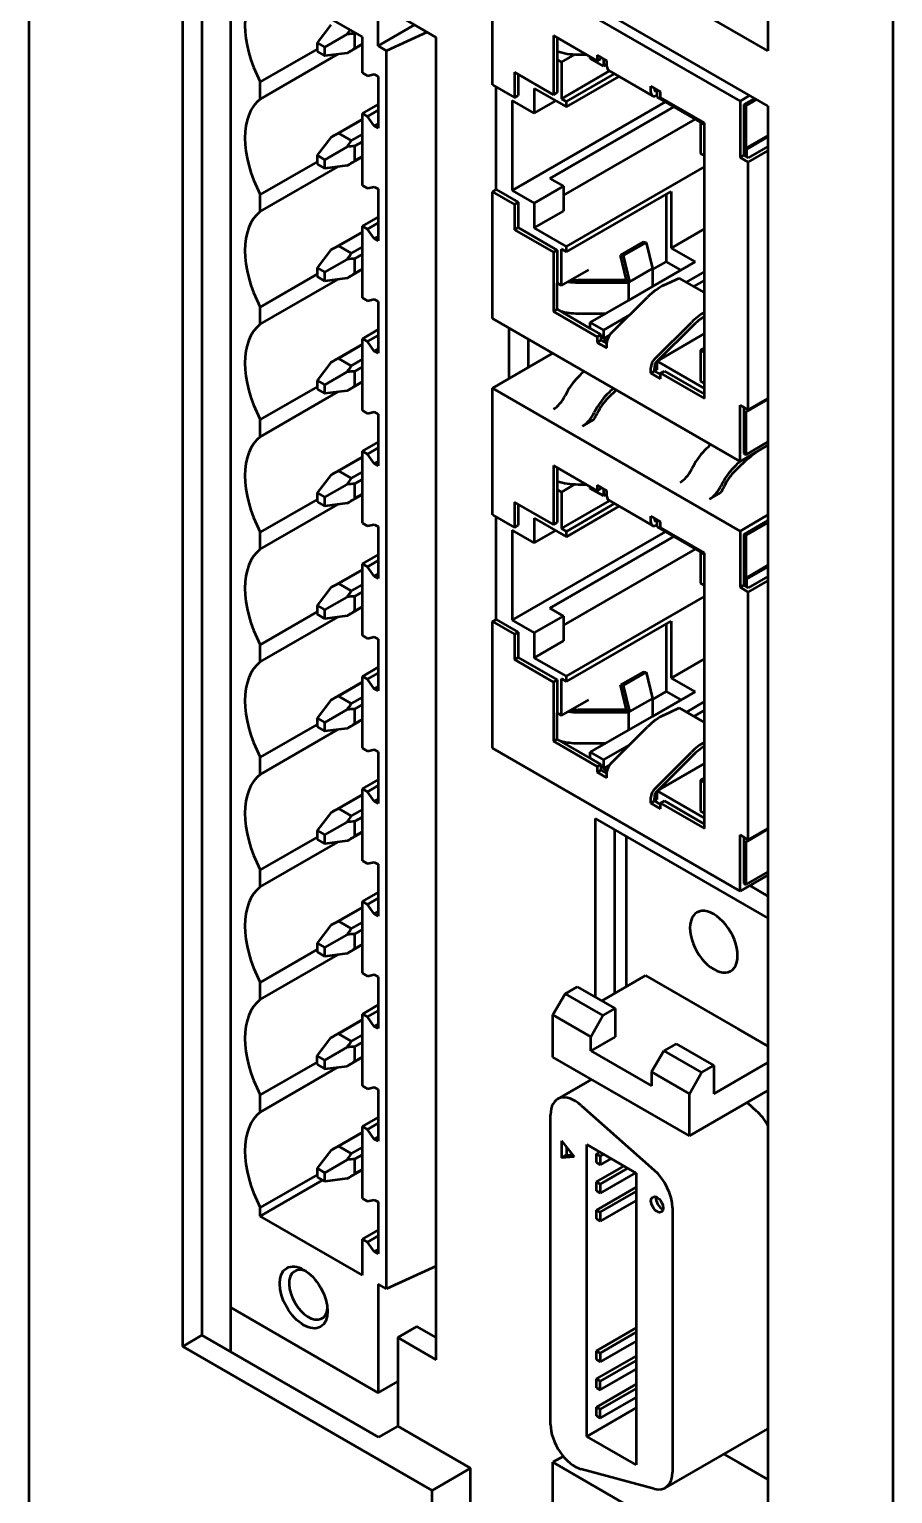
# Model space of a CAD drawing. Header units: millimetres. Extents: x 2121 to 4904, y 892 to 1933.
# Drawn here: x 3035.1 to 3080.6, y 1568.3 to 1645.4 of the extents above; entities that cross this region are included whole.
import ezdxf

# ---------------------------------------------------------------- set-up
doc = ezdxf.new("R2010")
doc.units = ezdxf.units.MM
doc.header["$LTSCALE"] = 1.8
doc.layers.add('외형선(ISO)', color=7, linetype='Continuous', lineweight=50)

msp = doc.modelspace()

# ---------------------------------------------------------------- linework, layer by layer
at = {"layer": '외형선(ISO)', "color": 7}
for p, q in [((3035.111, 1515.582), (3035.111, 1719.707)), ((3080.568, 1693.462), (3080.568, 1489.338)), ((3074.002, 1655.612), (3074.002, 1644.297)), ((3043.192, 1576.097), (3043.192, 1655.04)), ((3044.203, 1654.457), (3044.203, 1576.68)), ((3045.718, 1575.805), (3045.718, 1653.582)), ((3045.718, 1578.138), (3045.718, 1653.582)), ((3058.345, 1650.421), (3074.002, 1641.381)), ((3053.476, 1644.554), (3053.476, 1649.103)), ((3059.496, 1649.173), (3072.53, 1641.648)), ((3059.496, 1642.507), (3059.496, 1649.173)), ((3052.647, 1645.032), (3047.273, 1648.135)), ((3074.002, 1644.297), (3068.446, 1647.505)), ((3056.526, 1645.009), (3054.506, 1646.175)), ((3050.981, 1645.666), (3050.263, 1644.729)), ((3050.668, 1644.496), (3051.838, 1645.171)), ((3052.292, 1645.237), (3052.233, 1645.203)), ((3052.233, 1645.203), (3052.233, 1644.43)), ((3055.395, 1645.662), (3053.476, 1644.554)), ((3056.052, 1645.283), (3053.92, 1644.297)), ((3050.263, 1644.729), (3050.263, 1644.262)), ((3050.263, 1644.729), (3050.668, 1644.496)), ((3050.668, 1644.029), (3050.668, 1644.496)), ((3052.647, 1644.649), (3051.838, 1644.182)), ((3052.647, 1644.669), (3052.233, 1644.43)), ((3052.647, 1643.143), (3052.647, 1645.032)), ((3053.92, 1644.297), (3053.476, 1644.554)), ((3056.526, 1575.397), (3056.526, 1645.009)), ((3062.703, 1645.099), (3062.703, 1641.989)), ((3065.012, 1643.766), (3062.703, 1645.099)), ((3062.901, 1644.985), (3062.901, 1643.836)), ((3050.263, 1644.386), (3047.273, 1642.66)), ((3047.273, 1641.759), (3051.361, 1644.12)), ((3050.263, 1644.262), (3050.668, 1644.029)), ((3051.838, 1644.182), (3050.668, 1644.029)), ((3053.92, 1579.118), (3053.92, 1644.297)), ((3063.132, 1643.703), (3062.901, 1643.836)), ((3062.901, 1643.836), (3062.901, 1642.103)), ((3063.132, 1643.703), (3063.835, 1644.109)), ((3063.132, 1643.703), (3063.132, 1641.777)), ((3064.004, 1644.105), (3064.426, 1644.105)), ((3064.645, 1643.895), (3064.645, 1643.978)), ((3065.338, 1643.495), (3064.645, 1643.895)), ((3065.012, 1644.063), (3065.012, 1643.766)), ((3065.525, 1643.766), (3065.012, 1644.063)), ((3065.012, 1643.766), (3065.21, 1643.88)), ((3065.21, 1643.948), (3065.21, 1643.88)), ((3065.338, 1643.874), (3065.338, 1643.495)), ((3065.525, 1643.47), (3065.525, 1643.766)), ((3052.647, 1643.143), (3052.913, 1642.989)), ((3052.913, 1642.989), (3053.274, 1643.073)), ((3053.274, 1643.073), (3053.476, 1642.956)), ((3053.476, 1642.956), (3053.476, 1640.227)), ((3060.65, 1643.174), (3060.65, 1641.84)), ((3062.703, 1641.989), (3060.65, 1643.174)), ((3060.848, 1643.06), (3060.848, 1641.955)), ((3063.132, 1641.777), (3065.665, 1643.24)), ((3063.388, 1641.629), (3065.922, 1643.092)), ((3063.388, 1641.347), (3066.166, 1642.951)), ((3065.338, 1643.495), (3065.525, 1643.603)), ((3067.926, 1641.934), (3065.617, 1643.268)), ((3047.273, 1641.759), (3047.273, 1642.66)), ((3059.496, 1642.507), (3060.65, 1641.84)), ((3059.693, 1636.992), (3059.693, 1642.393)), ((3061.695, 1642.325), (3061.695, 1641.021)), ((3061.695, 1642.325), (3063.388, 1641.347)), ((3062.703, 1641.989), (3062.901, 1642.103)), ((3067.835, 1642.137), (3067.835, 1642.433)), ((3068.348, 1642.137), (3067.835, 1642.433)), ((3068.032, 1642.319), (3068.032, 1642.251)), ((3068.108, 1642.17), (3068.161, 1642.178)), ((3068.161, 1641.866), (3068.161, 1642.245)), ((3068.348, 1641.84), (3068.348, 1642.137)), ((3052.647, 1640.996), (3053.476, 1641.475)), ((3060.54, 1641.688), (3060.54, 1636.948)), ((3061.695, 1641.021), (3060.54, 1641.688)), ((3060.54, 1636.948), (3068.61, 1641.606)), ((3060.65, 1641.84), (3060.848, 1641.955)), ((3061.695, 1641.021), (3062.824, 1641.673)), ((3069.046, 1641.355), (3062.516, 1637.585)), ((3063.132, 1641.777), (3063.388, 1641.629)), ((3063.388, 1641.347), (3063.388, 1641.629)), ((3068.161, 1641.935), (3068.04, 1641.916)), ((3070.657, 1640.424), (3068.161, 1641.866)), ((3070.657, 1640.507), (3068.348, 1641.84)), ((3072.53, 1641.648), (3073.035, 1641.94)), ((3072.53, 1641.648), (3072.53, 1638.685)), ((3073.292, 1641.791), (3072.728, 1641.466)), ((3072.728, 1641.466), (3072.728, 1639.229)), ((3072.728, 1641.466), (3072.83, 1641.406)), ((3072.83, 1641.406), (3073.394, 1641.732)), ((3072.83, 1641.406), (3072.83, 1639.17)), ((3074.002, 1641.381), (3074.002, 1518.732)), ((3052.647, 1640.703), (3050.981, 1639.741)), ((3052.647, 1640.683), (3051.393, 1639.959)), ((3052.913, 1640.843), (3052.647, 1640.996)), ((3052.647, 1637.217), (3052.647, 1640.996)), ((3052.913, 1640.843), (3053.476, 1641.168)), ((3053.274, 1640.343), (3052.913, 1640.843)), ((3070.175, 1640.703), (3063.234, 1636.696)), ((3051.393, 1639.959), (3052.063, 1639.572)), ((3052.647, 1639.91), (3052.063, 1639.572)), ((3053.274, 1640.343), (3053.476, 1640.46)), ((3053.476, 1640.227), (3053.274, 1640.343)), ((3070.457, 1640.54), (3070.444, 1640.532)), ((3070.657, 1640.41), (3070.444, 1640.532)), ((3070.444, 1640.532), (3070.444, 1638.903)), ((3070.657, 1625.99), (3070.657, 1640.507)), ((3074.002, 1639.846), (3072.83, 1639.17)), ((3074.002, 1639.772), (3072.882, 1639.125)), ((3050.981, 1639.741), (3050.263, 1638.803)), ((3050.668, 1638.57), (3051.838, 1639.246)), ((3052.647, 1639.517), (3052.233, 1639.278)), ((3052.233, 1639.278), (3052.233, 1638.504)), ((3072.728, 1639.229), (3072.728, 1638.799)), ((3072.728, 1639.229), (3072.83, 1639.17)), ((3072.882, 1639.125), (3072.728, 1639.214)), ((3072.882, 1638.71), (3072.882, 1639.125)), ((3074.002, 1639.26), (3072.966, 1638.662)), ((3072.966, 1638.433), (3074.002, 1639.031)), ((3050.263, 1638.46), (3047.273, 1636.734)), ((3050.263, 1638.803), (3050.263, 1638.337)), ((3050.263, 1638.803), (3050.668, 1638.57)), ((3050.263, 1638.337), (3050.668, 1638.104)), ((3050.668, 1638.104), (3050.668, 1638.57)), ((3051.838, 1638.256), (3050.668, 1638.104)), ((3052.647, 1638.724), (3051.838, 1638.256)), ((3052.647, 1638.743), (3052.233, 1638.504)), ((3070.444, 1638.903), (3070.657, 1638.78)), ((3072.53, 1638.685), (3072.728, 1638.799)), ((3072.966, 1638.433), (3072.53, 1638.685)), ((3072.966, 1638.662), (3072.728, 1638.799)), ((3072.966, 1625.397), (3072.966, 1638.433)), ((3047.273, 1635.834), (3051.361, 1638.194)), ((3062.516, 1637.585), (3063.234, 1637.17)), ((3063.388, 1634), (3070.657, 1638.196)), ((3047.273, 1635.834), (3047.273, 1636.734)), ((3052.647, 1637.217), (3052.913, 1637.064)), ((3052.913, 1637.064), (3053.274, 1637.147)), ((3053.274, 1637.147), (3053.476, 1637.031)), ((3053.476, 1637.031), (3053.476, 1634.301)), ((3059.496, 1636.878), (3059.693, 1636.992)), ((3059.496, 1636.878), (3060.65, 1636.211)), ((3059.496, 1630.212), (3059.496, 1636.878)), ((3059.693, 1636.992), (3060.848, 1636.325)), ((3060.54, 1636.948), (3061.695, 1636.281)), ((3061.695, 1636.281), (3063.234, 1637.17)), ((3063.234, 1637.17), (3063.234, 1635.866)), ((3063.388, 1633.718), (3068.905, 1636.903)), ((3068.648, 1636.755), (3068.648, 1633.2)), ((3068.905, 1636.903), (3068.905, 1633.911)), ((3060.65, 1636.211), (3060.848, 1636.325)), ((3060.65, 1636.211), (3060.65, 1634.878)), ((3060.848, 1636.325), (3060.848, 1634.992)), ((3061.695, 1636.281), (3061.695, 1634.977)), ((3052.647, 1635.071), (3053.476, 1635.549)), ((3052.913, 1634.918), (3053.476, 1635.242)), ((3061.695, 1634.977), (3063.234, 1635.866)), ((3052.647, 1634.778), (3050.981, 1633.815)), ((3052.647, 1634.758), (3051.393, 1634.034)), ((3052.913, 1634.918), (3052.647, 1635.071)), ((3052.647, 1631.292), (3052.647, 1635.071)), ((3053.274, 1634.418), (3052.913, 1634.918)), ((3053.274, 1634.418), (3053.476, 1634.534)), ((3053.476, 1634.301), (3053.274, 1634.418)), ((3060.65, 1634.878), (3060.848, 1634.992)), ((3060.65, 1634.878), (3062.703, 1633.693)), ((3060.848, 1634.992), (3062.901, 1633.807)), ((3063.388, 1634), (3061.695, 1634.977)), ((3068.905, 1633.911), (3070.657, 1634.923)), ((3050.981, 1633.815), (3050.263, 1632.878)), ((3051.393, 1634.034), (3052.063, 1633.647)), ((3052.647, 1633.984), (3052.063, 1633.647)), ((3062.703, 1633.693), (3062.901, 1633.807)), ((3062.703, 1633.693), (3062.703, 1630.582)), ((3062.901, 1633.807), (3062.901, 1632.074)), ((3063.132, 1631.941), (3063.132, 1633.866)), ((3063.388, 1633.718), (3063.132, 1633.866)), ((3063.388, 1633.718), (3063.388, 1634)), ((3067.447, 1634.245), (3066.241, 1633.548)), ((3067.587, 1634.216), (3066.381, 1633.52)), ((3067.447, 1634.245), (3067.587, 1634.216)), ((3067.587, 1634.216), (3067.92, 1632.839)), ((3068.905, 1633.911), (3070.162, 1633.185)), ((3050.263, 1632.878), (3050.263, 1632.411)), ((3050.263, 1632.878), (3050.668, 1632.645)), ((3050.668, 1632.645), (3051.838, 1633.321)), ((3052.647, 1633.592), (3052.233, 1633.352)), ((3052.233, 1633.352), (3052.233, 1632.579)), ((3066.241, 1633.548), (3066.381, 1633.52)), ((3066.56, 1632.231), (3066.241, 1633.548)), ((3066.381, 1633.52), (3066.714, 1632.143)), ((3067.92, 1632.839), (3066.714, 1632.143)), ((3067.92, 1632.78), (3068.648, 1633.2)), ((3067.92, 1631.891), (3070.162, 1633.185)), ((3067.92, 1632.839), (3067.92, 1631.891)), ((3068.648, 1633.2), (3069.418, 1632.755)), ((3050.263, 1632.535), (3047.273, 1630.809)), ((3047.273, 1629.908), (3051.361, 1632.269)), ((3050.263, 1632.411), (3050.668, 1632.178)), ((3050.668, 1632.178), (3050.668, 1632.645)), ((3051.838, 1632.331), (3050.668, 1632.178)), ((3052.647, 1632.798), (3051.838, 1632.331)), ((3052.647, 1632.818), (3052.233, 1632.579)), ((3063.132, 1631.941), (3062.901, 1632.074)), ((3062.901, 1630.696), (3062.901, 1632.074)), ((3063.132, 1631.941), (3064.565, 1632.768)), ((3066.56, 1632.231), (3064.004, 1632.231)), ((3064.004, 1632.106), (3066.65, 1632.106)), ((3066.714, 1632.143), (3066.56, 1632.231)), ((3066.65, 1632.106), (3066.714, 1632.143)), ((3066.65, 1632.106), (3066.65, 1631.158)), ((3068.523, 1631.963), (3069.323, 1632.34)), ((3070.657, 1631.57), (3069.323, 1632.34)), ((3069.704, 1632.12), (3070.657, 1632.671)), ((3070.101, 1631.891), (3070.657, 1632.212)), ((3052.647, 1631.292), (3052.913, 1631.138)), ((3065.731, 1629.411), (3067.66, 1631.335)), ((3066.65, 1631.158), (3067.92, 1631.891)), ((3047.273, 1629.908), (3047.273, 1630.809)), ((3052.913, 1631.138), (3053.274, 1631.222)), ((3053.274, 1631.222), (3053.476, 1631.105)), ((3053.476, 1631.105), (3053.476, 1628.376)), ((3062.703, 1630.582), (3062.901, 1630.696)), ((3062.703, 1630.582), (3065.012, 1629.249)), ((3064.645, 1629.689), (3062.901, 1630.696)), ((3064.645, 1630), (3066.65, 1631.158)), ((3059.496, 1630.212), (3072.53, 1622.687)), ((3064.004, 1630.476), (3065.47, 1630.476)), ((3064.645, 1630), (3065.338, 1629.6)), ((3064.645, 1629.689), (3064.645, 1630)), ((3065.338, 1629.6), (3066.721, 1630.399)), ((3068.04, 1628.078), (3069.969, 1630.002)), ((3070.037, 1629.826), (3068.198, 1627.992)), ((3052.647, 1629.145), (3053.476, 1629.624)), ((3052.913, 1628.992), (3052.647, 1629.145)), ((3052.647, 1625.366), (3052.647, 1629.145)), ((3052.913, 1628.992), (3053.476, 1629.317)), ((3053.274, 1628.492), (3052.913, 1628.992)), ((3060.365, 1629.71), (3060.365, 1627.046)), ((3061.375, 1629.127), (3061.375, 1627.63)), ((3064.645, 1629.689), (3065.21, 1629.363)), ((3065.012, 1629.249), (3065.21, 1629.363)), ((3065.012, 1629.249), (3065.012, 1628.953)), ((3065.012, 1628.953), (3065.21, 1629.067)), ((3065.21, 1629.363), (3065.21, 1629.067)), ((3065.21, 1629.067), (3065.525, 1628.885)), ((3065.338, 1629.6), (3065.338, 1629.141)), ((3065.338, 1629.141), (3065.659, 1629.326)), ((3065.338, 1629.141), (3065.532, 1629.029)), ((3068.161, 1627.971), (3070.657, 1629.412)), ((3052.647, 1628.852), (3050.981, 1627.89)), ((3052.647, 1628.832), (3051.393, 1628.108)), ((3053.274, 1628.492), (3053.476, 1628.609)), ((3053.476, 1628.376), (3053.274, 1628.492)), ((3062.672, 1628.378), (3059.496, 1626.545)), ((3065.012, 1628.953), (3065.525, 1628.656)), ((3065.525, 1628.656), (3065.525, 1628.953)), ((3070.444, 1628.533), (3070.657, 1628.656)), ((3070.444, 1628.533), (3070.657, 1628.411)), ((3070.444, 1628.533), (3070.444, 1626.904)), ((3050.981, 1627.89), (3050.263, 1626.953)), ((3051.393, 1628.108), (3052.063, 1627.721)), ((3052.647, 1628.059), (3052.063, 1627.721)), ((3052.647, 1627.666), (3052.233, 1627.427)), ((3067.835, 1627.323), (3067.835, 1627.619)), ((3068.032, 1627.437), (3067.835, 1627.323)), ((3068.032, 1627.734), (3068.032, 1627.585)), ((3068.032, 1627.585), (3068.161, 1627.511)), ((3068.032, 1627.437), (3068.032, 1627.585)), ((3068.032, 1627.437), (3068.348, 1627.255)), ((3068.161, 1627.955), (3068.108, 1627.902)), ((3070.657, 1626.529), (3068.161, 1627.971)), ((3068.161, 1627.511), (3068.161, 1627.971)), ((3068.348, 1627.323), (3068.545, 1627.437)), ((3068.545, 1627.437), (3070.657, 1626.218)), ((3050.263, 1626.953), (3050.263, 1626.486)), ((3050.263, 1626.953), (3050.668, 1626.719)), ((3050.668, 1626.719), (3051.838, 1627.395)), ((3050.668, 1626.253), (3050.668, 1626.719)), ((3052.647, 1626.873), (3051.838, 1626.405)), ((3052.233, 1627.427), (3052.233, 1626.653)), ((3052.647, 1626.892), (3052.233, 1626.653)), ((3067.835, 1627.323), (3068.348, 1627.027)), ((3068.348, 1627.323), (3070.657, 1625.99)), ((3068.348, 1627.027), (3068.348, 1627.323)), ((3070.444, 1626.904), (3070.657, 1626.781)), ((3050.263, 1626.61), (3047.273, 1624.883)), ((3047.273, 1623.983), (3051.361, 1626.343)), ((3050.263, 1626.486), (3050.668, 1626.253)), ((3051.838, 1626.405), (3050.668, 1626.253)), ((3059.496, 1626.545), (3072.53, 1619.019)), ((3059.496, 1619.878), (3059.496, 1626.545)), ((3072.83, 1625.274), (3074.002, 1625.951)), ((3072.966, 1625.397), (3074.002, 1625.995)), ((3052.647, 1625.366), (3052.913, 1625.213)), ((3052.913, 1625.213), (3053.274, 1625.296)), ((3053.274, 1625.296), (3053.476, 1625.18)), ((3053.476, 1625.18), (3053.476, 1622.45)), ((3072.53, 1622.687), (3072.53, 1625.649)), ((3072.966, 1625.397), (3072.53, 1625.649)), ((3072.728, 1625.535), (3072.728, 1625.334)), ((3072.728, 1625.334), (3072.728, 1623.097)), ((3072.728, 1625.334), (3072.83, 1625.274)), ((3072.83, 1625.274), (3072.83, 1623.038)), ((3047.273, 1623.983), (3047.273, 1624.883)), ((3064.243, 1624.545), (3064.828, 1624.883)), ((3052.647, 1623.22), (3053.476, 1623.698)), ((3074.002, 1623.714), (3072.83, 1623.038)), ((3052.647, 1622.927), (3050.981, 1621.965)), ((3052.647, 1622.907), (3051.393, 1622.183)), ((3052.913, 1623.067), (3052.647, 1623.22)), ((3052.647, 1619.441), (3052.647, 1623.22)), ((3052.913, 1623.067), (3053.476, 1623.392)), ((3053.274, 1622.567), (3052.913, 1623.067)), ((3074.002, 1623.536), (3072.53, 1622.687)), ((3072.728, 1623.097), (3072.83, 1623.038)), ((3051.393, 1622.183), (3052.063, 1621.796)), ((3052.647, 1622.133), (3052.063, 1621.796)), ((3053.274, 1622.567), (3053.476, 1622.684)), ((3053.476, 1622.45), (3053.274, 1622.567)), ((3062.703, 1622.471), (3062.703, 1619.36)), ((3065.012, 1621.138), (3062.703, 1622.471)), ((3062.901, 1622.357), (3062.901, 1621.207)), ((3050.981, 1621.965), (3050.263, 1621.027)), ((3050.668, 1620.794), (3051.838, 1621.47)), ((3052.647, 1621.741), (3052.233, 1621.502)), ((3052.233, 1621.502), (3052.233, 1620.728)), ((3063.132, 1621.074), (3063.835, 1621.48)), ((3064.004, 1621.476), (3064.426, 1621.476)), ((3064.645, 1621.267), (3064.645, 1621.349)), ((3065.012, 1621.434), (3065.012, 1621.138)), ((3065.525, 1621.138), (3065.012, 1621.434)), ((3065.21, 1621.32), (3065.21, 1621.252)), ((3050.263, 1620.684), (3047.273, 1618.958)), ((3050.263, 1621.027), (3050.263, 1620.561)), ((3050.263, 1621.027), (3050.668, 1620.794)), ((3050.263, 1620.561), (3050.668, 1620.327)), ((3050.668, 1620.327), (3050.668, 1620.794)), ((3052.647, 1620.947), (3051.838, 1620.48)), ((3052.647, 1620.967), (3052.233, 1620.728)), ((3060.65, 1620.545), (3060.65, 1619.212)), ((3062.703, 1619.36), (3060.65, 1620.545)), ((3063.132, 1621.074), (3062.901, 1621.207)), ((3062.901, 1621.207), (3062.901, 1619.474)), ((3063.132, 1621.074), (3063.132, 1619.148)), ((3063.132, 1619.148), (3065.665, 1620.611)), ((3065.338, 1620.867), (3064.645, 1621.267)), ((3065.012, 1621.138), (3065.21, 1621.252)), ((3065.338, 1621.246), (3065.338, 1620.867)), ((3065.338, 1620.867), (3065.525, 1620.975)), ((3065.525, 1620.841), (3065.525, 1621.138)), ((3067.926, 1619.306), (3065.617, 1620.639)), ((3070.914, 1620.693), (3071.499, 1621.031)), ((3047.273, 1618.058), (3051.361, 1620.418)), ((3051.838, 1620.48), (3050.668, 1620.327)), ((3059.496, 1619.878), (3060.65, 1619.212)), ((3059.693, 1614.363), (3059.693, 1619.764)), ((3060.848, 1620.431), (3060.848, 1619.326)), ((3063.388, 1619), (3065.922, 1620.463)), ((3063.388, 1618.719), (3066.166, 1620.322)), ((3067.835, 1619.508), (3067.835, 1619.804)), ((3068.348, 1619.508), (3067.835, 1619.804)), ((3072.53, 1619.019), (3074.002, 1619.869)), ((3047.273, 1618.058), (3047.273, 1618.958)), ((3052.647, 1619.441), (3052.913, 1619.287)), ((3052.913, 1619.287), (3053.274, 1619.371)), ((3053.274, 1619.371), (3053.476, 1619.254)), ((3053.476, 1619.254), (3053.476, 1616.525)), ((3060.54, 1619.059), (3060.54, 1614.319)), ((3061.695, 1618.393), (3060.54, 1619.059)), ((3060.54, 1614.319), (3068.61, 1618.978)), ((3060.65, 1619.212), (3060.848, 1619.326)), ((3061.695, 1619.696), (3061.695, 1618.393)), ((3061.695, 1619.696), (3063.388, 1618.719)), ((3061.695, 1618.393), (3062.824, 1619.044)), ((3062.703, 1619.36), (3062.901, 1619.474)), ((3063.132, 1619.148), (3063.388, 1619)), ((3063.388, 1618.719), (3063.388, 1619)), ((3068.032, 1619.69), (3068.032, 1619.622)), ((3068.161, 1619.306), (3068.04, 1619.288)), ((3068.108, 1619.541), (3068.161, 1619.549)), ((3068.161, 1619.237), (3068.161, 1619.616)), ((3070.657, 1617.796), (3068.161, 1619.237)), ((3068.348, 1619.212), (3068.348, 1619.508)), ((3070.657, 1617.879), (3068.348, 1619.212)), ((3072.53, 1619.019), (3072.53, 1616.057)), ((3074.002, 1619.573), (3072.728, 1618.837)), ((3072.83, 1618.778), (3074.002, 1619.454)), ((3069.046, 1618.726), (3062.516, 1614.956)), ((3072.728, 1618.837), (3072.728, 1616.6)), ((3072.728, 1618.837), (3072.83, 1618.778)), ((3072.83, 1618.778), (3072.83, 1616.541)), ((3052.647, 1617.295), (3053.476, 1617.773)), ((3052.913, 1617.141), (3053.476, 1617.466)), ((3070.175, 1618.074), (3063.234, 1614.067)), ((3070.457, 1617.911), (3070.444, 1617.904)), ((3070.657, 1617.781), (3070.444, 1617.904)), ((3070.444, 1617.904), (3070.444, 1616.274)), ((3070.657, 1603.361), (3070.657, 1617.879)), ((3052.647, 1617.001), (3050.981, 1616.039)), ((3052.647, 1616.982), (3051.393, 1616.257)), ((3052.913, 1617.141), (3052.647, 1617.295)), ((3052.647, 1613.515), (3052.647, 1617.295)), ((3053.274, 1616.641), (3052.913, 1617.141)), ((3053.274, 1616.641), (3053.476, 1616.758)), ((3053.476, 1616.525), (3053.274, 1616.641)), ((3074.002, 1617.218), (3072.83, 1616.541)), ((3074.002, 1617.143), (3072.882, 1616.497)), ((3050.981, 1616.039), (3050.263, 1615.102)), ((3051.393, 1616.257), (3052.063, 1615.871)), ((3052.647, 1616.208), (3052.063, 1615.871)), ((3070.444, 1616.274), (3070.657, 1616.151)), ((3072.53, 1616.057), (3072.728, 1616.171)), ((3072.966, 1615.805), (3072.53, 1616.057)), ((3072.728, 1616.6), (3072.728, 1616.171)), ((3072.728, 1616.6), (3072.83, 1616.541)), ((3072.882, 1616.497), (3072.728, 1616.585)), ((3072.966, 1616.033), (3072.728, 1616.171)), ((3072.882, 1616.082), (3072.882, 1616.497)), ((3074.002, 1616.631), (3072.966, 1616.033)), ((3072.966, 1615.805), (3074.002, 1616.403)), ((3050.263, 1615.102), (3050.263, 1614.635)), ((3050.263, 1615.102), (3050.668, 1614.868)), ((3050.668, 1614.868), (3051.838, 1615.544)), ((3052.647, 1615.815), (3052.233, 1615.576)), ((3052.233, 1615.576), (3052.233, 1614.802)), ((3063.388, 1611.371), (3070.657, 1615.568)), ((3072.966, 1602.769), (3072.966, 1615.805)), ((3050.263, 1614.759), (3047.273, 1613.032)), ((3047.273, 1612.132), (3051.361, 1614.492)), ((3050.263, 1614.635), (3050.668, 1614.402)), ((3050.668, 1614.402), (3050.668, 1614.868)), ((3051.838, 1614.554), (3050.668, 1614.402)), ((3052.647, 1615.022), (3051.838, 1614.554)), ((3052.647, 1615.041), (3052.233, 1614.802)), ((3059.496, 1614.249), (3059.693, 1614.363)), ((3059.693, 1614.363), (3060.848, 1613.697)), ((3061.695, 1613.652), (3063.234, 1614.541)), ((3062.516, 1614.956), (3063.234, 1614.541)), ((3063.234, 1614.541), (3063.234, 1613.238)), ((3059.496, 1614.249), (3060.65, 1613.583)), ((3059.496, 1607.583), (3059.496, 1614.249)), ((3060.54, 1614.319), (3061.695, 1613.652)), ((3060.65, 1613.583), (3060.848, 1613.697)), ((3060.65, 1613.583), (3060.65, 1612.249)), ((3060.848, 1613.697), (3060.848, 1612.364)), ((3061.695, 1613.652), (3061.695, 1612.349)), ((3063.388, 1611.09), (3068.905, 1614.275)), ((3068.648, 1614.126), (3068.648, 1610.571)), ((3068.905, 1614.275), (3068.905, 1611.282)), ((3047.273, 1612.132), (3047.273, 1613.032)), ((3052.647, 1613.515), (3052.913, 1613.362)), ((3052.913, 1613.362), (3053.274, 1613.445)), ((3053.274, 1613.445), (3053.476, 1613.329)), ((3053.476, 1613.329), (3053.476, 1610.599)), ((3061.695, 1612.349), (3063.234, 1613.238)), ((3060.65, 1612.249), (3060.848, 1612.364)), ((3060.65, 1612.249), (3062.703, 1611.064)), ((3060.848, 1612.364), (3062.901, 1611.178)), ((3063.388, 1611.371), (3061.695, 1612.349)), ((3068.905, 1611.282), (3070.657, 1612.294)), ((3052.647, 1611.369), (3053.476, 1611.847)), ((3052.913, 1611.216), (3052.647, 1611.369)), ((3052.647, 1607.59), (3052.647, 1611.369)), ((3052.913, 1611.216), (3053.476, 1611.541)), ((3063.388, 1611.09), (3063.388, 1611.371)), ((3067.447, 1611.616), (3066.241, 1610.92)), ((3067.587, 1611.588), (3066.381, 1610.892)), ((3067.447, 1611.616), (3067.587, 1611.588)), ((3067.587, 1611.588), (3067.92, 1610.21)), ((3068.905, 1611.282), (3070.162, 1610.556)), ((3052.647, 1611.076), (3050.981, 1610.114)), ((3052.647, 1611.056), (3051.393, 1610.332)), ((3053.274, 1610.716), (3052.913, 1611.216)), ((3053.274, 1610.716), (3053.476, 1610.833)), ((3053.476, 1610.599), (3053.274, 1610.716)), ((3062.703, 1611.064), (3062.901, 1611.178)), ((3062.703, 1611.064), (3062.703, 1607.954)), ((3062.901, 1611.178), (3062.901, 1609.445)), ((3063.132, 1609.312), (3063.132, 1611.238)), ((3063.388, 1611.09), (3063.132, 1611.238)), ((3066.241, 1610.92), (3066.381, 1610.892)), ((3066.56, 1609.603), (3066.241, 1610.92)), ((3066.381, 1610.892), (3066.714, 1609.514)), ((3067.92, 1610.151), (3068.648, 1610.571)), ((3067.92, 1609.262), (3070.162, 1610.556)), ((3068.648, 1610.571), (3069.418, 1610.127)), ((3050.981, 1610.114), (3050.263, 1609.176)), ((3051.393, 1610.332), (3052.063, 1609.945)), ((3052.647, 1610.282), (3052.063, 1609.945)), ((3052.647, 1609.89), (3052.233, 1609.651)), ((3063.132, 1609.312), (3064.565, 1610.14)), ((3067.92, 1610.21), (3066.714, 1609.514)), ((3067.92, 1610.21), (3067.92, 1609.262)), ((3068.523, 1609.334), (3069.323, 1609.712)), ((3070.657, 1608.941), (3069.323, 1609.712)), ((3069.704, 1609.492), (3070.657, 1610.042)), ((3050.263, 1609.176), (3050.263, 1608.71)), ((3050.263, 1609.176), (3050.668, 1608.943)), ((3050.668, 1608.943), (3051.838, 1609.619)), ((3050.668, 1608.476), (3050.668, 1608.943)), ((3052.647, 1609.096), (3051.838, 1608.629)), ((3052.233, 1609.651), (3052.233, 1608.877)), ((3052.647, 1609.116), (3052.233, 1608.877)), ((3063.132, 1609.312), (3062.901, 1609.445)), ((3062.901, 1608.068), (3062.901, 1609.445)), ((3066.56, 1609.603), (3064.004, 1609.603)), ((3064.004, 1609.477), (3066.65, 1609.477)), ((3066.714, 1609.514), (3066.56, 1609.603)), ((3066.65, 1609.477), (3066.714, 1609.514)), ((3066.65, 1609.477), (3066.65, 1608.529)), ((3066.65, 1608.529), (3067.92, 1609.262)), ((3070.101, 1609.262), (3070.657, 1609.583)), ((3050.263, 1608.833), (3047.273, 1607.107)), ((3047.273, 1606.207), (3051.361, 1608.567)), ((3050.263, 1608.71), (3050.668, 1608.476)), ((3051.838, 1608.629), (3050.668, 1608.476)), ((3064.645, 1607.371), (3066.65, 1608.529)), ((3065.731, 1606.782), (3067.66, 1608.706)), ((3052.647, 1607.59), (3052.913, 1607.437)), ((3052.913, 1607.437), (3053.274, 1607.52)), ((3053.274, 1607.52), (3053.476, 1607.403)), ((3053.476, 1607.403), (3053.476, 1604.674)), ((3059.496, 1607.583), (3072.53, 1600.058)), ((3062.703, 1607.954), (3062.901, 1608.068)), ((3062.703, 1607.954), (3065.012, 1606.62)), ((3064.645, 1607.06), (3062.901, 1608.068)), ((3064.004, 1607.848), (3065.47, 1607.848)), ((3065.338, 1606.971), (3066.721, 1607.77)), ((3047.273, 1606.207), (3047.273, 1607.107)), ((3064.645, 1607.371), (3065.338, 1606.971)), ((3064.645, 1607.06), (3064.645, 1607.371)), ((3064.645, 1607.06), (3065.21, 1606.734)), ((3065.012, 1606.62), (3065.21, 1606.734)), ((3065.012, 1606.62), (3065.012, 1606.324)), ((3065.21, 1606.734), (3065.21, 1606.438)), ((3065.338, 1606.971), (3065.338, 1606.512)), ((3065.338, 1606.512), (3065.659, 1606.698)), ((3068.04, 1605.449), (3069.969, 1607.373)), ((3068.161, 1605.342), (3070.657, 1606.783)), ((3070.037, 1607.198), (3068.198, 1605.364)), ((3052.647, 1605.444), (3053.476, 1605.922)), ((3065.012, 1606.324), (3065.21, 1606.438)), ((3065.012, 1606.324), (3065.525, 1606.028)), ((3065.21, 1606.438), (3065.525, 1606.256)), ((3065.338, 1606.512), (3065.532, 1606.4)), ((3065.525, 1606.028), (3065.525, 1606.324)), ((3070.444, 1605.905), (3070.657, 1606.028)), ((3070.444, 1605.905), (3070.657, 1605.782)), ((3070.444, 1605.905), (3070.444, 1604.275)), ((3052.647, 1605.15), (3050.981, 1604.188)), ((3052.647, 1605.131), (3051.393, 1604.407)), ((3052.913, 1605.29), (3052.647, 1605.444)), ((3052.647, 1601.665), (3052.647, 1605.444)), ((3052.913, 1605.29), (3053.476, 1605.615)), ((3053.274, 1604.791), (3052.913, 1605.29)), ((3068.032, 1605.105), (3068.032, 1604.957)), ((3068.161, 1605.326), (3068.108, 1605.274)), ((3070.657, 1603.901), (3068.161, 1605.342)), ((3068.161, 1604.883), (3068.161, 1605.342)), ((3051.393, 1604.407), (3052.063, 1604.02)), ((3052.647, 1604.357), (3052.063, 1604.02)), ((3053.274, 1604.791), (3053.476, 1604.907)), ((3053.476, 1604.674), (3053.274, 1604.791)), ((3067.835, 1604.695), (3067.835, 1604.991)), ((3068.032, 1604.809), (3067.835, 1604.695)), ((3067.835, 1604.695), (3068.348, 1604.398)), ((3068.032, 1604.957), (3068.161, 1604.883)), ((3068.032, 1604.809), (3068.032, 1604.957)), ((3068.032, 1604.809), (3068.348, 1604.626)), ((3068.348, 1604.695), (3068.545, 1604.809)), ((3068.348, 1604.695), (3070.657, 1603.361)), ((3068.348, 1604.398), (3068.348, 1604.695)), ((3068.545, 1604.809), (3070.657, 1603.589)), ((3050.981, 1604.188), (3050.263, 1603.251)), ((3050.668, 1603.018), (3051.838, 1603.693)), ((3052.647, 1603.964), (3052.233, 1603.725)), ((3052.233, 1603.725), (3052.233, 1602.952)), ((3064.911, 1603.881), (3064.911, 1594.481)), ((3064.911, 1603.881), (3074.002, 1598.632)), ((3070.444, 1604.275), (3070.657, 1604.152)), ((3050.263, 1602.908), (3047.273, 1601.182)), ((3050.263, 1603.251), (3050.263, 1602.784)), ((3050.263, 1603.251), (3050.668, 1603.018)), ((3050.263, 1602.784), (3050.668, 1602.551)), ((3050.668, 1602.551), (3050.668, 1603.018)), ((3052.647, 1603.171), (3051.838, 1602.704)), ((3052.647, 1603.191), (3052.233, 1602.952)), ((3065.921, 1603.298), (3065.921, 1594.677)), ((3066.529, 1602.946), (3066.529, 1595.028)), ((3072.53, 1600.058), (3072.53, 1603.021)), ((3072.966, 1602.769), (3072.53, 1603.021)), ((3072.728, 1602.907), (3072.728, 1602.705)), ((3072.83, 1602.646), (3074.002, 1603.322)), ((3072.966, 1602.769), (3074.002, 1603.367)), ((3047.273, 1600.281), (3051.361, 1602.642)), ((3051.838, 1602.704), (3050.668, 1602.551)), ((3072.728, 1602.705), (3072.728, 1600.468)), ((3072.728, 1602.705), (3072.83, 1602.646)), ((3072.83, 1602.646), (3072.83, 1600.409)), ((3052.647, 1601.665), (3052.913, 1601.511)), ((3052.913, 1601.511), (3053.274, 1601.595)), ((3053.274, 1601.595), (3053.476, 1601.478)), ((3053.476, 1601.478), (3053.476, 1598.748)), ((3047.273, 1600.281), (3047.273, 1601.182)), ((3074.002, 1600.908), (3072.53, 1600.058)), ((3072.728, 1600.468), (3072.83, 1600.409)), ((3074.002, 1601.086), (3072.83, 1600.409)), ((3052.647, 1599.518), (3053.476, 1599.997)), ((3052.913, 1599.365), (3053.476, 1599.69)), ((3074.002, 1599.798), (3073.041, 1600.353)), ((3052.647, 1599.225), (3050.981, 1598.263)), ((3052.647, 1599.205), (3051.393, 1598.481)), ((3052.913, 1599.365), (3052.647, 1599.518)), ((3052.647, 1595.739), (3052.647, 1599.518)), ((3053.274, 1598.865), (3052.913, 1599.365)), ((3053.274, 1598.865), (3053.476, 1598.982)), ((3050.981, 1598.263), (3050.263, 1597.325)), ((3051.393, 1598.481), (3052.063, 1598.094)), ((3052.647, 1598.432), (3052.063, 1598.094)), ((3053.476, 1598.748), (3053.274, 1598.865)), ((3050.668, 1597.092), (3051.838, 1597.768)), ((3052.647, 1598.039), (3052.233, 1597.8)), ((3052.233, 1597.8), (3052.233, 1597.026)), ((3050.263, 1596.982), (3047.273, 1595.256)), ((3047.273, 1594.356), (3051.361, 1596.716)), ((3050.263, 1597.325), (3050.263, 1596.859)), ((3050.263, 1597.325), (3050.668, 1597.092)), ((3050.263, 1596.859), (3050.668, 1596.626)), ((3050.668, 1596.626), (3050.668, 1597.092)), ((3051.838, 1596.778), (3050.668, 1596.626)), ((3052.647, 1597.246), (3051.838, 1596.778)), ((3052.647, 1597.265), (3052.233, 1597.026)), ((3047.273, 1594.356), (3047.273, 1595.256)), ((3052.647, 1595.739), (3052.913, 1595.586)), ((3052.913, 1595.586), (3053.274, 1595.669)), ((3053.274, 1595.669), (3053.476, 1595.552)), ((3053.476, 1595.552), (3053.476, 1592.823)), ((3067.555, 1595.62), (3065.246, 1594.287)), ((3067.555, 1595.62), (3072.448, 1592.795)), ((3062.68, 1593.546), (3063.322, 1594.657)), ((3063.322, 1594.657), (3063.963, 1595.028)), ((3063.322, 1594.657), (3065.31, 1593.509)), ((3063.963, 1595.028), (3065.952, 1593.88)), ((3052.647, 1593.593), (3053.476, 1594.071)), ((3052.913, 1593.44), (3052.647, 1593.593)), ((3052.647, 1589.814), (3052.647, 1593.593)), ((3052.913, 1593.44), (3053.476, 1593.764)), ((3064.669, 1592.398), (3062.68, 1593.546)), ((3062.68, 1591.324), (3062.68, 1593.546)), ((3065.31, 1593.509), (3065.952, 1593.88)), ((3065.952, 1593.88), (3065.952, 1592.398)), ((3052.647, 1593.3), (3050.981, 1592.337)), ((3052.647, 1593.28), (3051.393, 1592.556)), ((3053.274, 1592.94), (3052.913, 1593.44)), ((3053.274, 1592.94), (3053.476, 1593.056)), ((3053.476, 1592.823), (3053.274, 1592.94)), ((3064.669, 1592.398), (3065.31, 1593.509)), ((3072.448, 1592.795), (3074.002, 1591.898)), ((3050.263, 1591.4), (3050.981, 1592.337)), ((3051.393, 1592.556), (3052.063, 1592.169)), ((3052.647, 1592.506), (3052.063, 1592.169)), ((3052.647, 1592.113), (3052.233, 1591.874)), ((3065.952, 1592.398), (3064.669, 1591.658)), ((3064.669, 1591.658), (3064.669, 1592.398)), ((3069.159, 1592.028), (3068.517, 1591.658)), ((3069.159, 1592.028), (3071.147, 1590.88)), ((3050.668, 1591.167), (3050.263, 1591.4)), ((3050.263, 1590.933), (3050.263, 1591.4)), ((3051.838, 1591.843), (3050.668, 1591.167)), ((3052.647, 1591.32), (3051.838, 1590.853)), ((3052.233, 1591.874), (3052.233, 1591.101)), ((3052.647, 1591.34), (3052.233, 1591.101)), ((3069.864, 1587.176), (3062.68, 1591.324)), ((3064.669, 1591.658), (3067.876, 1589.806)), ((3068.517, 1591.658), (3067.876, 1590.546)), ((3068.517, 1591.658), (3070.506, 1590.509)), ((3050.263, 1591.057), (3047.273, 1589.331)), ((3047.273, 1588.43), (3051.361, 1590.791)), ((3050.263, 1590.933), (3050.668, 1590.7)), ((3050.668, 1590.7), (3050.668, 1591.167)), ((3050.668, 1590.7), (3051.838, 1590.853)), ((3069.864, 1589.398), (3067.876, 1590.546)), ((3067.876, 1590.546), (3067.876, 1589.806)), ((3069.864, 1589.398), (3070.506, 1590.509)), ((3070.506, 1590.509), (3071.147, 1590.88)), ((3071.147, 1589.398), (3074.002, 1591.047)), ((3071.147, 1590.88), (3071.147, 1589.398)), ((3052.647, 1589.814), (3052.913, 1589.66)), ((3052.913, 1589.66), (3053.274, 1589.744)), ((3053.274, 1589.744), (3053.476, 1589.627)), ((3064.715, 1590.15), (3062.928, 1589.118)), ((3047.273, 1588.43), (3047.273, 1589.331)), ((3053.476, 1589.627), (3053.476, 1586.898)), ((3074.002, 1589.565), (3069.864, 1587.176)), ((3069.864, 1587.176), (3069.864, 1589.398)), ((3072.901, 1588.93), (3073.404, 1588.484)), ((3052.647, 1587.667), (3053.476, 1588.146)), ((3062.552, 1582.362), (3062.552, 1588.287)), ((3064.167, 1588.786), (3068.016, 1585.373)), ((3052.647, 1587.374), (3050.981, 1586.412)), ((3052.647, 1587.354), (3051.393, 1586.63)), ((3052.913, 1587.514), (3052.647, 1587.667)), ((3052.647, 1583.888), (3052.647, 1587.667)), ((3052.913, 1587.514), (3053.476, 1587.839)), ((3053.274, 1587.014), (3052.913, 1587.514)), ((3051.393, 1586.63), (3052.063, 1586.243)), ((3052.647, 1586.581), (3052.063, 1586.243)), ((3053.274, 1587.014), (3053.476, 1587.131)), ((3053.476, 1586.898), (3053.274, 1587.014)), ((3063.131, 1586.921), (3063.131, 1586.023)), ((3063.131, 1586.921), (3063.804, 1586.083)), ((3063.387, 1586.602), (3063.387, 1586.171)), ((3064.458, 1571.357), (3064.458, 1586.722)), ((3064.458, 1586.722), (3067.06, 1585.22)), ((3050.981, 1586.412), (3050.263, 1585.475)), ((3050.668, 1585.241), (3051.838, 1585.917)), ((3052.647, 1586.188), (3052.233, 1585.949)), ((3052.233, 1585.949), (3052.233, 1585.175)), ((3063.387, 1586.171), (3063.131, 1586.023)), ((3063.804, 1586.083), (3063.131, 1586.023)), ((3063.387, 1586.171), (3063.71, 1586.2)), ((3064.971, 1586.234), (3065.137, 1586.33)), ((3064.971, 1585.769), (3064.971, 1586.234)), ((3064.971, 1586.234), (3065.173, 1586.118)), ((3065.173, 1586.118), (3065.338, 1586.214)), ((3065.173, 1586.118), (3065.173, 1585.653)), ((3065.741, 1585.981), (3065.173, 1585.653)), ((3050.263, 1585.132), (3047.273, 1583.405)), ((3050.263, 1585.475), (3050.263, 1585.008)), ((3050.263, 1585.475), (3050.668, 1585.241)), ((3050.668, 1584.775), (3050.668, 1585.241)), ((3052.647, 1585.395), (3051.838, 1584.927)), ((3052.647, 1585.414), (3052.233, 1585.175)), ((3065.173, 1585.653), (3064.971, 1585.769)), ((3064.971, 1584.753), (3066.42, 1585.589)), ((3065.173, 1584.637), (3066.621, 1585.473)), ((3067.024, 1585.24), (3065.173, 1584.171)), ((3067.06, 1585.22), (3067.06, 1569.855)), ((3050.546, 1584.845), (3047.273, 1582.955)), ((3050.263, 1585.008), (3050.668, 1584.775)), ((3051.838, 1584.927), (3050.668, 1584.775)), ((3064.971, 1584.288), (3064.971, 1584.753)), ((3064.971, 1584.753), (3065.173, 1584.637)), ((3064.971, 1583.272), (3067.06, 1584.477)), ((3065.173, 1584.171), (3064.971, 1584.288)), ((3065.173, 1584.637), (3065.173, 1584.171)), ((3052.647, 1583.888), (3052.913, 1583.735)), ((3052.913, 1583.735), (3053.274, 1583.818)), ((3053.274, 1583.818), (3053.476, 1583.702)), ((3053.476, 1583.702), (3053.476, 1580.972)), ((3065.173, 1583.155), (3067.06, 1584.245)), ((3067.06, 1583.78), (3065.173, 1582.69)), ((3047.273, 1582.955), (3047.273, 1583.405)), ((3052.647, 1579.852), (3047.273, 1582.955)), ((3064.971, 1582.806), (3064.971, 1583.272)), ((3064.971, 1583.272), (3065.173, 1583.155)), ((3065.173, 1582.69), (3064.971, 1582.806)), ((3065.173, 1583.155), (3065.173, 1582.69)), ((3068.966, 1583.393), (3068.966, 1578.659)), ((3052.647, 1581.742), (3053.476, 1582.22)), ((3062.552, 1571.992), (3062.552, 1582.362)), ((3052.647, 1579.852), (3052.647, 1581.742)), ((3052.913, 1581.589), (3052.647, 1581.742)), ((3052.913, 1581.589), (3053.476, 1581.914)), ((3053.274, 1581.089), (3052.913, 1581.589)), ((3053.274, 1581.089), (3053.476, 1581.205)), ((3053.476, 1580.972), (3053.274, 1581.089)), ((3056.526, 1580.322), (3053.92, 1579.118)), ((3053.476, 1579.374), (3053.476, 1573.659)), ((3053.92, 1579.118), (3053.476, 1579.374)), ((3045.718, 1578.138), (3053.476, 1573.659)), ((3068.966, 1578.659), (3068.966, 1569.48)), ((3044.203, 1576.68), (3043.192, 1576.097)), ((3044.203, 1576.68), (3053.496, 1571.314)), ((3055.516, 1577.146), (3054.506, 1576.563)), ((3056.526, 1575.397), (3054.506, 1576.563)), ((3054.506, 1576.563), (3054.506, 1571.897)), ((3056.526, 1576.563), (3055.516, 1577.146)), ((3064.971, 1575.865), (3067.06, 1577.071)), ((3065.173, 1575.748), (3067.06, 1576.838)), ((3056.324, 1568.515), (3043.192, 1576.097)), ((3064.971, 1575.865), (3065.173, 1575.748)), ((3064.971, 1575.4), (3064.971, 1575.865)), ((3067.06, 1576.373), (3065.173, 1575.283)), ((3064.971, 1574.383), (3067.06, 1575.589)), ((3065.173, 1575.283), (3064.971, 1575.4)), ((3065.173, 1575.748), (3065.173, 1575.283)), ((3067.06, 1575.357), (3065.173, 1574.267)), ((3053.476, 1573.659), (3054.506, 1574.254)), ((3065.173, 1574.267), (3064.971, 1574.383)), ((3064.971, 1573.918), (3064.971, 1574.383)), ((3065.173, 1573.802), (3067.06, 1574.891)), ((3065.173, 1573.802), (3065.173, 1574.267)), ((3064.971, 1572.902), (3067.06, 1574.108)), ((3064.971, 1573.918), (3065.173, 1573.802)), ((3067.06, 1573.875), (3065.173, 1572.786)), ((3067.06, 1572.859), (3064.458, 1571.357)), ((3065.173, 1572.786), (3064.971, 1572.902)), ((3064.971, 1572.437), (3064.971, 1572.902)), ((3065.173, 1572.321), (3067.06, 1573.41)), ((3065.173, 1572.321), (3065.173, 1572.786)), ((3064.971, 1572.437), (3065.173, 1572.321)), ((3054.506, 1571.897), (3053.496, 1571.314)), ((3058.345, 1569.681), (3054.506, 1571.897)), ((3067.06, 1569.855), (3064.458, 1571.357)), ((3073.979, 1571.76), (3068.591, 1568.649)), ((3071.674, 1570.429), (3072.448, 1569.982)), ((3056.324, 1568.515), (3058.345, 1569.681)), ((3058.345, 1556.209), (3058.345, 1569.681)), ((3063.221, 1570.305), (3062.68, 1569.993)), ((3062.68, 1569.993), (3069.864, 1565.845)), ((3062.68, 1567.771), (3062.68, 1569.993)), ((3068.016, 1568.598), (3064.167, 1569.629)), ((3072.448, 1569.982), (3074.002, 1569.085)), ((3056.324, 1555.043), (3056.324, 1568.515))]:
    msp.add_line(p, q, dxfattribs=at)
for centre, major_axis, ratio, start_param, end_param in [((3049.799, 1643.714), (-2.357, 4.083), 0.57735, 0.074193, 1.496603), ((3049.624, 1643.893), (2.563, 2.127), 0.197603, 5.570812, 5.709132), ((3049.624, 1643.893), (3.123, 1.156), 0.197603, 0.512661, 0.712374), ((3049.624, 1643.893), (3.123, 1.156), 0.197603, 5.424763, 5.624475), ((3064.004, 1645.362), (2.177, 0), 0.57735, 4.180967, 4.712389), ((3065.838, 1643.651), (-0.221, -0.383), 0.57735, 5.497787, 6.283185), ((3068.147, 1642.317), (-0.221, -0.383), 0.57735, 5.497787, 6.719518), ((3068.147, 1642.317), (-0.081, -0.141), 0.57735, 5.497787, 6.719518), ((3049.799, 1637.789), (-2.357, 4.083), 0.57735, 0.074193, 1.496603), ((3049.624, 1637.968), (2.563, 2.127), 0.197603, 0.65871, 0.858423), ((3049.624, 1637.968), (2.563, 2.127), 0.197603, 5.570812, 5.770524), ((3049.624, 1637.968), (3.123, 1.156), 0.197603, 0.512661, 0.712374), ((3049.624, 1637.968), (3.123, 1.156), 0.197603, 5.424763, 5.624475), ((3049.799, 1631.863), (-2.357, 4.083), 0.57735, 0.074193, 1.496603), ((3049.624, 1632.042), (2.563, 2.127), 0.197603, 0.65871, 0.858423), ((3049.624, 1632.042), (2.563, 2.127), 0.197603, 5.570812, 5.770524), ((3049.624, 1632.042), (3.123, 1.156), 0.197603, 0.512661, 0.712374), ((3049.624, 1632.042), (3.123, 1.156), 0.197603, 5.424763, 5.624475), ((3064.004, 1633.363), (2.177, 0), 0.57735, 4.469944, 4.712389), ((3064.004, 1633.363), (-1.959, 0), 0.57735, 1.396871, 1.570796), ((3068.342, 1629.566), (1.41, 2.442), 0.57735, 0.694502, 1.134464), ((3064.004, 1631.733), (2.177, 0), 0.57735, 4.270238, 4.712389), ((3070.651, 1628.232), (1.41, 2.442), 0.57735, 0.782432, 1.134464), ((3049.799, 1625.938), (-2.357, 4.083), 0.57735, 0.074193, 1.496603), ((3070.651, 1628.232), (-1.27, -2.2), 0.57735, 3.923698, 4.276057), ((3065.838, 1629.133), (0.221, 0.383), 0.57735, 1.134464, 2.356194), ((3049.624, 1626.117), (2.563, 2.127), 0.197603, 0.65871, 0.858423), ((3049.624, 1626.117), (2.563, 2.127), 0.197603, 5.570812, 5.770524), ((3068.147, 1627.8), (0.221, 0.383), 0.57735, 1.134464, 2.356194), ((3068.147, 1627.8), (-0.081, -0.141), 0.57735, 4.276057, 5.497787), ((3049.624, 1626.117), (3.123, 1.156), 0.197603, 0.512661, 0.712374), ((3064.501, 1625.797), (1.047, 1.813), 0.57735, 1.134464, 1.710675), ((3066.256, 1621.242), (4.675, 8.098), 0.57735, 1.082333, 1.134464), ((3049.624, 1626.117), (3.123, 1.156), 0.197603, 5.424763, 5.624475), ((3062.703, 1626.322), (0.544, 0.943), 0.57735, 3.926991, 4.852268), ((3066.04, 1624.908), (1.047, 1.813), 0.57735, 1.134464, 1.710675), ((3066.04, 1624.908), (-0.907, -1.571), 0.57735, 4.276057, 4.852268), ((3067.795, 1620.353), (4.675, 8.098), 0.57735, 1.082333, 1.134464), ((3067.795, 1620.353), (-4.536, -7.856), 0.57735, 4.207486, 4.276057), ((3064.243, 1625.434), (0.544, 0.943), 0.57735, 3.926991, 4.852268), ((3064.243, 1625.434), (-0.684, -1.185), 0.57735, 1.43594, 1.710675), ((3049.799, 1620.012), (-2.357, 4.083), 0.57735, 0.074193, 1.496603), ((3071.172, 1621.945), (1.047, 1.813), 0.57735, 1.134464, 1.710675), ((3072.927, 1617.391), (4.675, 8.098), 0.57735, 1.082333, 1.134464), ((3074.466, 1616.502), (-4.536, -7.856), 0.57735, 4.095009, 4.276057), ((3049.624, 1620.191), (2.563, 2.127), 0.197603, 0.65871, 0.858423), ((3069.374, 1622.471), (0.544, 0.943), 0.57735, 3.926991, 4.852268), ((3072.711, 1621.057), (1.047, 1.813), 0.57735, 1.134464, 1.710675), ((3072.711, 1621.057), (-0.907, -1.571), 0.57735, 4.276057, 4.852268), ((3074.466, 1616.502), (4.675, 8.098), 0.57735, 1.081576, 1.134464), ((3049.624, 1620.191), (2.563, 2.127), 0.197603, 5.570812, 5.770524), ((3049.624, 1620.191), (3.123, 1.156), 0.197603, 0.512661, 0.712374), ((3064.004, 1622.733), (2.177, 0), 0.57735, 4.180967, 4.712389), ((3070.914, 1621.582), (0.544, 0.943), 0.57735, 3.926991, 4.852268), ((3070.914, 1621.582), (-0.684, -1.185), 0.57735, 1.43594, 1.710675), ((3049.624, 1620.191), (3.123, 1.156), 0.197603, 5.424763, 5.624475), ((3065.838, 1621.022), (-0.221, -0.383), 0.57735, 5.497787, 6.283185), ((3068.147, 1619.689), (-0.221, -0.383), 0.57735, 5.497787, 6.719518), ((3068.147, 1619.689), (-0.081, -0.141), 0.57735, 5.497787, 6.719518), ((3049.799, 1614.087), (-2.357, 4.083), 0.57735, 0.074193, 1.496603), ((3049.624, 1614.266), (2.563, 2.127), 0.197603, 0.65871, 0.858423), ((3049.624, 1614.266), (2.563, 2.127), 0.197603, 5.570812, 5.770524), ((3049.624, 1614.266), (3.123, 1.156), 0.197603, 0.512661, 0.712374), ((3049.624, 1614.266), (3.123, 1.156), 0.197603, 5.424763, 5.624475), ((3049.799, 1608.162), (-2.357, 4.083), 0.57735, 0.074193, 1.496603), ((3049.624, 1608.34), (2.563, 2.127), 0.197603, 0.65871, 0.858423), ((3049.624, 1608.34), (2.563, 2.127), 0.197603, 5.570812, 5.770524), ((3049.624, 1608.34), (3.123, 1.156), 0.197603, 0.512661, 0.712374), ((3064.004, 1610.734), (2.177, 0), 0.57735, 4.469944, 4.712389), ((3064.004, 1610.734), (-1.959, 0), 0.57735, 1.396871, 1.570796), ((3068.342, 1606.937), (1.41, 2.442), 0.57735, 0.694502, 1.134464), ((3049.624, 1608.34), (3.123, 1.156), 0.197603, 5.424763, 5.624475), ((3064.004, 1609.105), (2.177, 0), 0.57735, 4.270238, 4.712389), ((3070.651, 1605.604), (1.41, 2.442), 0.57735, 0.782432, 1.134464), ((3070.651, 1605.604), (-1.27, -2.2), 0.57735, 3.923698, 4.276057), ((3065.838, 1606.505), (0.221, 0.383), 0.57735, 1.134464, 2.356194), ((3049.799, 1602.236), (-2.357, 4.083), 0.57735, 0.074193, 1.496603), ((3068.147, 1605.171), (0.221, 0.383), 0.57735, 1.134464, 2.356194), ((3068.147, 1605.171), (-0.081, -0.141), 0.57735, 4.276057, 5.497787), ((3049.624, 1602.415), (2.563, 2.127), 0.197603, 0.65871, 0.858423), ((3049.624, 1602.415), (2.563, 2.127), 0.197603, 5.570812, 5.770524), ((3049.624, 1602.415), (3.123, 1.156), 0.197603, 0.512661, 0.712374), ((3049.624, 1602.415), (3.123, 1.156), 0.197603, 5.424763, 5.624475), ((3049.799, 1596.311), (-2.357, 4.083), 0.57735, 0.074193, 1.496603), ((3071.147, 1597.398), (-0.889, 1.54), 0.57735, 5.497787, 8.63938), ((3049.624, 1596.49), (2.563, 2.127), 0.197603, 0.65871, 0.858423), ((3071.147, 1597.398), (0.889, -1.54), 0.57735, 5.497787, 8.63938), ((3049.624, 1596.49), (2.563, 2.127), 0.197603, 5.570812, 5.770524), ((3049.624, 1596.49), (3.123, 1.156), 0.197603, 0.512661, 0.712374), ((3049.624, 1596.49), (3.123, 1.156), 0.197603, 5.424763, 5.624475), ((3049.799, 1590.385), (-2.357, 4.083), 0.57735, 0.074193, 1.496603), ((3049.624, 1590.564), (2.563, 2.127), 0.197603, 0.65871, 0.858423), ((3049.624, 1590.564), (2.563, 2.127), 0.197603, 5.570812, 5.770524), ((3049.624, 1590.564), (3.123, 1.156), 0.197603, 0.512661, 0.712374), ((3049.624, 1590.564), (3.123, 1.156), 0.197603, 5.424763, 5.624475), ((3063.835, 1587.547), (-0.907, 1.571), 0.57735, 5.235988, 7.068583), ((3049.799, 1584.46), (-2.357, 4.083), 0.57735, 0.074193, 1.496603), ((3073.072, 1587.245), (0.907, -1.571), 0.57735, 1.544874, 2.094395), ((3049.624, 1584.639), (2.563, 2.127), 0.197603, 0.65871, 0.858423), ((3049.624, 1584.639), (2.563, 2.127), 0.197603, 5.570812, 5.770524), ((3049.624, 1584.639), (3.123, 1.156), 0.197603, 0.512661, 0.712374), ((3049.624, 1584.639), (3.123, 1.156), 0.197603, 5.424763, 5.624475), ((3067.684, 1584.134), (-0.907, 1.571), 0.57735, 3.926991, 5.235988), ((3068.42, 1583.714), (0.227, -0.393), 0.57735, 3.742857, 5.681921), ((3049.802, 1578.816), (-0.719, 1.245), 0.57735, 5.612437, 10.095526), ((3063.835, 1571.252), (0.907, -1.571), 0.57735, 3.926991, 5.759587), ((3073.072, 1573.331), (0.907, -1.571), 0.57735, 0, 0.025922), ((3067.684, 1570.221), (0.907, -1.571), 0.57735, 5.759587, 7.068583)]:
    msp.add_ellipse(centre, major_axis=major_axis, ratio=ratio, start_param=start_param, end_param=end_param, dxfattribs=at)
for centre, major_axis in [((3068.163, 1583.566), (-0.227, 0.393)), ((3049.556, 1578.674), (0.893, -1.546))]:
    msp.add_ellipse(centre, major_axis=major_axis, ratio=0.57735, dxfattribs=at)

doc.saveas('drawing.dxf')
